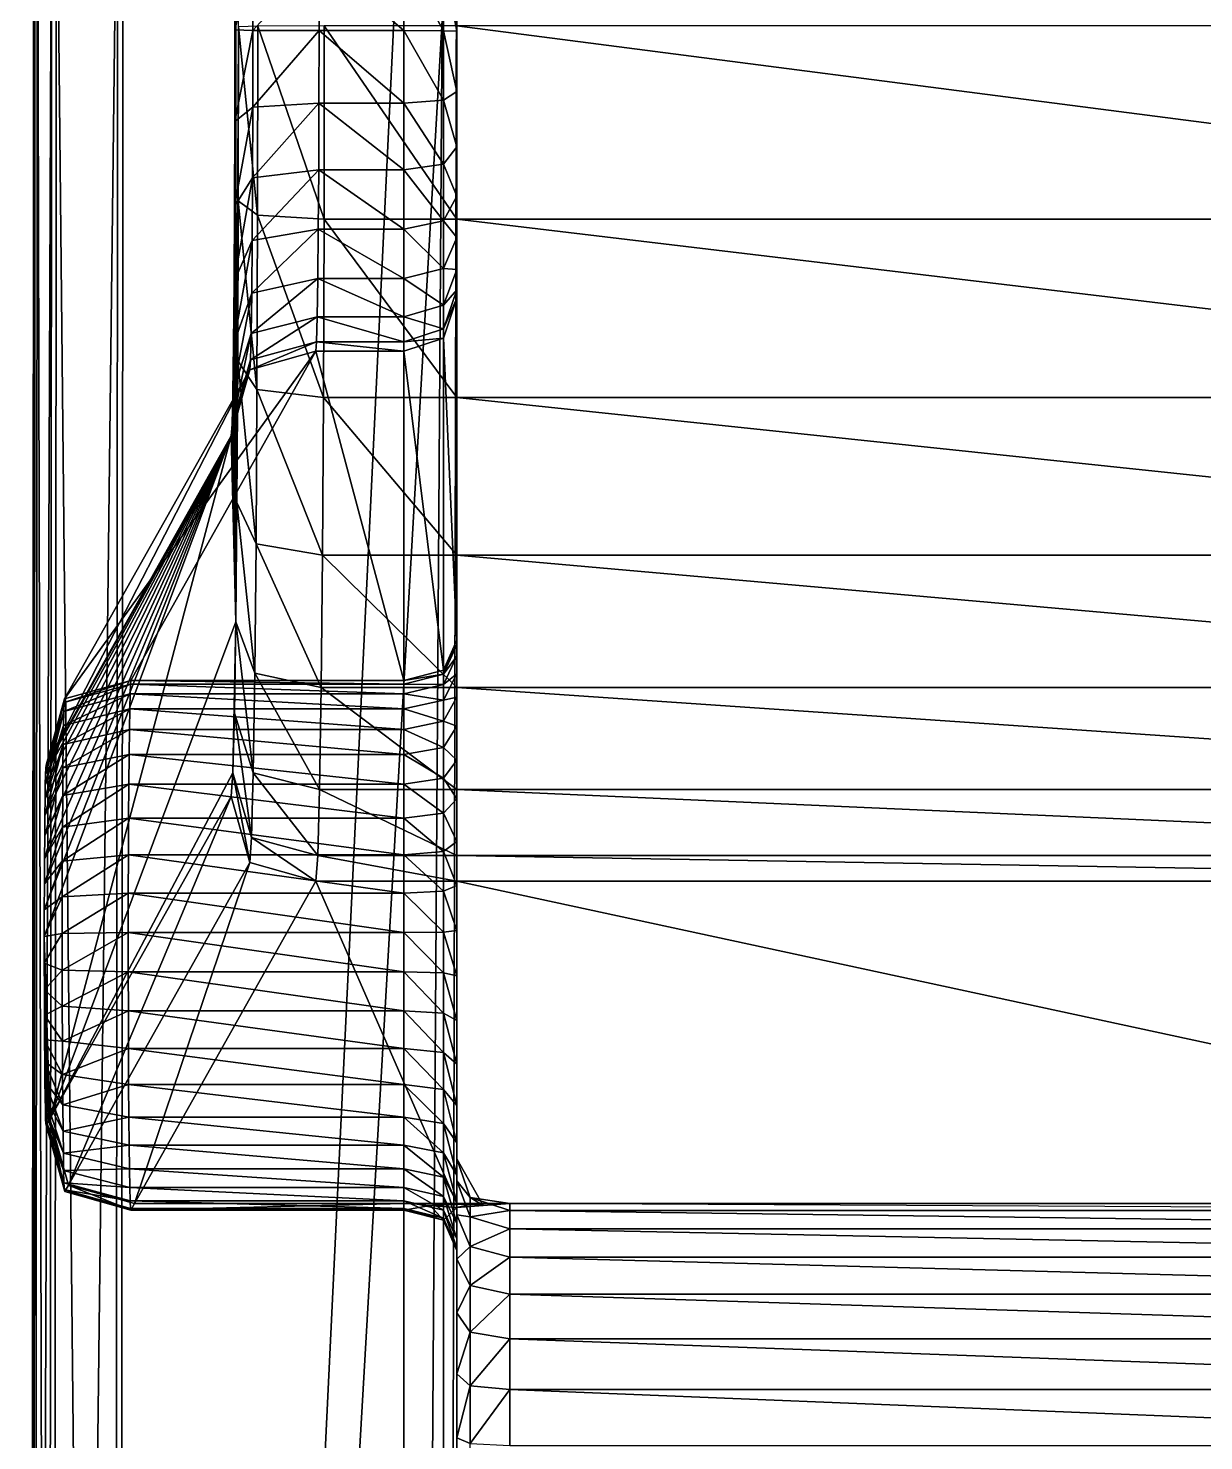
# Model space of a CAD drawing. Header units: metres. Extents: x -3624 to 1108, y -1406 to 909.
# Drawn here: x 1063.19 to 1085.36, y 866.9 to 893.55 of the extents above; entities that cross this region are included whole.
import ezdxf

# ---------------------------------------------------------------- set-up
doc = ezdxf.new("R2010")
doc.units = ezdxf.units.M

msp = doc.modelspace()

# ---------------------------------------------------------------- linework, layer by layer
for points in [[(1067.105, 882.355, -11.167), (1067.104, 904.719, -10.972), (1067.088, 895.254, -9.413)], [(1067.105, 882.355, -11.167), (1067.157, 893.584, -16.406), (1067.104, 904.719, -10.972)], [(1063.321, 904.349, 374.429), (1063.2, 785.897, 386.853), (1063.19, 771.043, 387.781)], [(1063.321, 904.349, 374.429), (1063.19, 771.043, 387.781), (1063.259, 774.42, 380.827)], [(1063.321, 904.349, 374.429), (1063.3, 900.581, 376.565), (1063.2, 785.897, 386.853)], [(1063.321, 904.349, 374.429), (1063.259, 774.42, 380.827), (1063.261, 778.05, 380.623)], [(1063.321, 904.349, 374.429), (1063.261, 778.05, 380.623), (1063.263, 781.677, 380.374)], [(1063.321, 904.349, 374.429), (1063.263, 781.677, 380.374), (1063.266, 785.295, 380.079)], [(1063.321, 904.349, 374.429), (1063.266, 785.295, 380.079), (1063.363, 897.858, 370.232)], [(1063.3, 900.581, 376.565), (1063.296, 898.278, 377.021), (1063.2, 785.897, 386.853)], [(1071.273, 893.502, -6.995), (1071.273, 897.366, -5.108), (1071.273, 899.025, 366.645)], [(1071.273, 882.01, 353.706), (1071.273, 893.502, -6.995), (1071.273, 899.025, 366.645)], [(1071.273, 881.919, 354.549), (1071.273, 882.01, 353.706), (1071.273, 899.025, 366.645)], [(1071.273, 881.704, 355.386), (1071.273, 881.919, 354.549), (1071.273, 899.025, 366.645)], [(1071.273, 881.372, 356.175), (1071.273, 881.704, 355.386), (1071.273, 899.025, 366.645)], [(1071.273, 880.93, 356.906), (1071.273, 881.372, 356.175), (1071.273, 899.025, 366.645)], [(1071.273, 880.384, 357.566), (1071.273, 880.93, 356.906), (1071.273, 899.025, 366.645)], [(1071.273, 879.744, 358.146), (1071.273, 880.384, 357.566), (1071.273, 899.025, 366.645)], [(1071.273, 879.014, 358.632), (1071.273, 879.744, 358.146), (1071.273, 899.025, 366.645)], [(1071.273, 878.211, 358.984), (1071.273, 879.014, 358.632), (1071.273, 899.025, 366.645)], [(1071.273, 877.377, 359.211), (1071.273, 878.211, 358.984), (1071.273, 899.025, 366.645)], [(1071.273, 876.527, 359.313), (1071.273, 877.377, 359.211), (1071.273, 899.025, 366.645)], [(1071.273, 875.673, 359.291), (1071.273, 876.527, 359.313), (1071.273, 899.025, 366.645)], [(1071.273, 874.83, 359.143), (1071.273, 875.673, 359.291), (1071.273, 899.025, 366.645)], [(1071.273, 899.025, 366.645), (1071.273, 898.999, 367.01), (1071.273, 785.077, 377.504)], [(1071.273, 899.025, 366.645), (1071.273, 785.077, 377.504), (1071.273, 508.727, 368.046)], [(1071.273, 874.83, 359.143), (1071.273, 899.025, 366.645), (1071.273, 508.727, 368.046)], [(1071.273, 898.999, 367.01), (1071.273, 898.898, 367.328), (1071.273, 785.077, 377.504)], [(1071.273, 898.898, 367.328), (1071.273, 898.731, 367.612), (1071.273, 785.077, 377.504)], [(1071.273, 898.731, 367.612), (1071.273, 898.509, 367.855), (1071.273, 785.077, 377.504)], [(1063.2, 785.897, 386.853), (1063.296, 898.278, 377.021), (1063.634, 898.455, 378.264)], [(1063.634, 898.455, 378.264), (1063.537, 786.003, 388.102), (1063.2, 785.897, 386.853)], [(1063.537, 786.003, 388.102), (1063.634, 898.455, 378.264), (1064.88, 898.504, 378.623)], [(1064.88, 898.504, 378.623), (1064.784, 786.032, 388.463), (1063.537, 786.003, 388.102)], [(1071.273, 898.504, 378.623), (1071.273, 786.032, 388.463), (1064.784, 786.032, 388.463)], [(1064.784, 786.032, 388.463), (1064.88, 898.504, 378.623), (1071.273, 898.504, 378.623)], [(1071.273, 898.509, 367.855), (1071.273, 898.24, 368.046), (1071.273, 785.077, 377.504)], [(1099.455, 898.504, 378.623), (1099.455, 786.032, 388.463), (1071.273, 786.032, 388.463)], [(1071.273, 786.032, 388.463), (1071.273, 898.504, 378.623), (1099.455, 898.504, 378.623)], [(1071.273, 898.24, 368.046), (1071.273, 897.933, 368.174), (1071.273, 785.077, 377.504)], [(1063.363, 897.858, 370.232), (1063.266, 785.295, 380.079), (1063.628, 785.19, 378.837)], [(1063.628, 785.19, 378.837), (1063.725, 897.682, 368.996), (1063.363, 897.858, 370.232)], [(1071.273, 897.933, 368.174), (1071.273, 897.571, 368.231), (1071.273, 785.077, 377.504)], [(1063.725, 897.682, 368.996), (1063.628, 785.19, 378.837), (1064.882, 785.161, 378.501)], [(1064.882, 785.161, 378.501), (1064.978, 897.632, 368.661), (1063.725, 897.682, 368.996)], [(1064.882, 785.161, 378.501), (1070.273, 785.161, 378.501), (1070.273, 897.632, 368.661)], [(1070.273, 897.632, 368.661), (1064.978, 897.632, 368.661), (1064.882, 785.161, 378.501)], [(1071.023, 897.617, 368.554), (1070.273, 897.632, 368.661), (1070.273, 785.161, 378.501)], [(1070.273, 785.161, 378.501), (1071.023, 785.14, 378.252), (1071.023, 897.617, 368.554)], [(1071.273, 897.571, 368.231), (1071.023, 897.617, 368.554), (1071.023, 785.14, 378.252)], [(1071.023, 785.14, 378.252), (1071.273, 785.077, 377.504), (1071.273, 897.571, 368.231)], [(1071.273, 893.502, -6.995), (1071.273, 895.681, -6.473), (1071.273, 897.366, -5.108)], [(1071.273, 893.502, -6.995), (1071.273, 894.64, -6.854), (1071.273, 895.681, -6.473)], [(1067.09, 893.525, -9.627), (1067.088, 895.254, -9.413), (1067.426, 894.959, -8.187)], [(1067.105, 882.355, -11.167), (1067.088, 895.254, -9.413), (1067.09, 893.525, -9.627)], [(1067.426, 894.959, -8.187), (1067.428, 893.514, -8.366), (1067.09, 893.525, -9.627)], [(1067.428, 893.514, -8.366), (1067.426, 894.959, -8.187), (1068.673, 894.876, -7.832)], [(1068.673, 894.876, -7.832), (1068.675, 893.511, -8.001), (1067.428, 893.514, -8.366)], [(1068.673, 894.876, -7.832), (1070.273, 894.876, -7.832), (1070.273, 893.511, -8.001)], [(1070.273, 893.511, -8.001), (1068.675, 893.511, -8.001), (1068.673, 894.876, -7.832)], [(1070.273, 894.876, -7.832), (1071.023, 894.817, -7.588), (1071.023, 893.508, -7.75)], [(1071.023, 893.508, -7.75), (1070.273, 893.511, -8.001), (1070.273, 894.876, -7.832)], [(1071.023, 894.817, -7.588), (1071.273, 894.64, -6.854), (1071.273, 893.502, -6.995)], [(1071.273, 893.502, -6.995), (1071.023, 893.508, -7.75), (1071.023, 894.817, -7.588)], [(1067.088, 891.792, -9.444), (1067.09, 893.525, -9.627), (1067.428, 893.514, -8.366)], [(1067.105, 882.355, -11.167), (1067.09, 893.525, -9.627), (1067.088, 891.792, -9.444)], [(1067.428, 893.514, -8.366), (1067.426, 892.066, -8.212), (1067.088, 891.792, -9.444)], [(1067.105, 882.355, -11.167), (1067.143, 887.28, -15.014), (1067.157, 893.584, -16.406)], [(1067.143, 887.28, -15.014), (1067.153, 890.299, -16.059), (1067.157, 893.584, -16.406)], [(1067.157, 893.584, -16.406), (1067.153, 890.299, -16.059), (1067.515, 890.026, -17.283)], [(1067.515, 890.026, -17.283), (1067.519, 893.595, -17.661), (1067.157, 893.584, -16.406)], [(1067.426, 892.066, -8.212), (1067.428, 893.514, -8.366), (1068.675, 893.511, -8.001)], [(1068.675, 893.511, -8.001), (1068.673, 892.143, -7.856), (1067.426, 892.066, -8.212)], [(1067.519, 893.595, -17.661), (1067.515, 890.026, -17.283), (1068.769, 889.949, -17.615)], [(1068.769, 889.949, -17.615), (1068.773, 893.598, -18.001), (1067.519, 893.595, -17.661)], [(1070.273, 892.143, -7.856), (1068.673, 892.143, -7.856), (1068.675, 893.511, -8.001)], [(1068.675, 893.511, -8.001), (1070.273, 893.511, -8.001), (1070.273, 892.143, -7.856)], [(1068.773, 893.598, -18.001), (1068.769, 889.949, -17.615), (1071.273, 889.949, -17.615)], [(1071.273, 889.949, -17.615), (1071.273, 893.598, -18.001), (1068.773, 893.598, -18.001)], [(1070.273, 893.511, -8.001), (1071.023, 893.508, -7.75), (1071.023, 892.197, -7.611)], [(1071.023, 892.197, -7.611), (1070.273, 892.143, -7.856), (1070.273, 893.511, -8.001)], [(1071.023, 893.508, -7.75), (1071.273, 893.502, -6.995), (1071.273, 892.361, -6.874)], [(1071.273, 892.361, -6.874), (1071.023, 892.197, -7.611), (1071.023, 893.508, -7.75)], [(1099.455, 889.949, -17.615), (1099.455, 893.598, -18.001), (1071.273, 893.598, -18.001)], [(1071.273, 893.598, -18.001), (1071.273, 889.949, -17.615), (1099.455, 889.949, -17.615)], [(1071.273, 891.314, -6.512), (1071.273, 892.361, -6.874), (1071.273, 893.502, -6.995)], [(1071.273, 889.605, -5.176), (1071.273, 891.314, -6.512), (1071.273, 893.502, -6.995)], [(1071.273, 882.01, 353.706), (1071.273, 889.605, -5.176), (1071.273, 893.502, -6.995)], [(1067.422, 890.731, -7.751), (1067.426, 892.066, -8.212), (1068.673, 892.143, -7.856)], [(1068.673, 892.143, -7.856), (1068.669, 890.882, -7.42), (1067.422, 890.731, -7.751)], [(1070.273, 890.882, -7.42), (1068.669, 890.882, -7.42), (1068.673, 892.143, -7.856)], [(1068.673, 892.143, -7.856), (1070.273, 892.143, -7.856), (1070.273, 890.882, -7.42)], [(1070.273, 892.143, -7.856), (1071.023, 892.197, -7.611), (1071.023, 890.99, -7.193)], [(1071.023, 890.99, -7.193), (1070.273, 890.882, -7.42), (1070.273, 892.143, -7.856)], [(1071.023, 892.197, -7.611), (1071.273, 892.361, -6.874), (1071.273, 891.314, -6.512)], [(1071.273, 891.314, -6.512), (1071.023, 890.99, -7.193), (1071.023, 892.197, -7.611)], [(1067.083, 890.191, -8.89), (1067.088, 891.792, -9.444), (1067.426, 892.066, -8.212)], [(1067.426, 892.066, -8.212), (1067.422, 890.731, -7.751), (1067.083, 890.191, -8.89)], [(1067.105, 882.355, -11.167), (1067.088, 891.792, -9.444), (1067.083, 890.191, -8.89)], [(1071.023, 890.99, -7.193), (1071.273, 891.314, -6.512), (1071.273, 890.385, -5.936)], [(1071.273, 889.605, -5.176), (1071.273, 890.385, -5.936), (1071.273, 891.314, -6.512)], [(1067.415, 889.549, -7.018), (1067.422, 890.731, -7.751), (1068.669, 890.882, -7.42)], [(1068.669, 890.882, -7.42), (1068.662, 889.766, -6.729), (1067.415, 889.549, -7.018)], [(1070.273, 889.766, -6.729), (1068.662, 889.766, -6.729), (1068.669, 890.882, -7.42)], [(1068.669, 890.882, -7.42), (1070.273, 890.882, -7.42), (1070.273, 889.766, -6.729)], [(1070.273, 890.882, -7.42), (1071.023, 890.99, -7.193), (1071.023, 889.92, -6.531)], [(1071.023, 889.92, -6.531), (1070.273, 889.766, -6.729), (1070.273, 890.882, -7.42)], [(1071.273, 890.385, -5.936), (1071.023, 889.92, -6.531), (1071.023, 890.99, -7.193)], [(1067.074, 888.774, -8.013), (1067.083, 890.191, -8.89), (1067.422, 890.731, -7.751)], [(1067.422, 890.731, -7.751), (1067.415, 889.549, -7.018), (1067.074, 888.774, -8.013)], [(1067.153, 890.299, -16.059), (1067.143, 887.28, -15.014), (1067.504, 886.74, -16.147)], [(1067.504, 886.74, -16.147), (1067.515, 890.026, -17.283), (1067.153, 890.299, -16.059)], [(1071.023, 889.92, -6.531), (1071.273, 890.385, -5.936), (1071.273, 889.605, -5.176)], [(1067.105, 882.355, -11.167), (1067.083, 890.191, -8.89), (1067.074, 888.774, -8.013)], [(1067.515, 890.026, -17.283), (1067.504, 886.74, -16.147), (1068.757, 886.588, -16.453)], [(1068.757, 886.588, -16.453), (1068.769, 889.949, -17.615), (1067.515, 890.026, -17.283)], [(1067.405, 888.558, -6.053), (1067.415, 889.549, -7.018), (1068.662, 889.766, -6.729)], [(1068.662, 889.766, -6.729), (1068.653, 888.829, -5.816), (1067.405, 888.558, -6.053)], [(1070.273, 888.829, -5.816), (1068.653, 888.829, -5.816), (1068.662, 889.766, -6.729)], [(1068.662, 889.766, -6.729), (1070.273, 889.766, -6.729), (1070.273, 888.829, -5.816)], [(1068.769, 889.949, -17.615), (1068.757, 886.588, -16.453), (1071.273, 886.588, -16.453)], [(1071.273, 886.588, -16.453), (1071.273, 889.949, -17.615), (1068.769, 889.949, -17.615)], [(1070.273, 889.766, -6.729), (1071.023, 889.92, -6.531), (1071.023, 889.023, -5.656)], [(1071.023, 889.023, -5.656), (1070.273, 888.829, -5.816), (1070.273, 889.766, -6.729)], [(1071.273, 889.605, -5.176), (1071.023, 889.023, -5.656), (1071.023, 889.92, -6.531)], [(1099.455, 886.588, -16.453), (1099.455, 889.949, -17.615), (1071.273, 889.949, -17.615)], [(1071.273, 889.949, -17.615), (1071.273, 886.588, -16.453), (1099.455, 886.588, -16.453)], [(1067.063, 887.587, -6.856), (1067.074, 888.774, -8.013), (1067.415, 889.549, -7.018)], [(1067.415, 889.549, -7.018), (1067.405, 888.558, -6.053), (1067.063, 887.587, -6.856)], [(1071.023, 889.023, -5.656), (1071.273, 889.605, -5.176), (1071.273, 889.005, -4.263)], [(1071.273, 888.616, -3.225), (1071.273, 889.005, -4.263), (1071.273, 889.605, -5.176)], [(1071.273, 882.01, 353.706), (1071.273, 888.616, -3.225), (1071.273, 889.605, -5.176)], [(1070.273, 888.829, -5.816), (1071.023, 889.023, -5.656), (1071.023, 888.332, -4.605)], [(1071.273, 889.005, -4.263), (1071.023, 888.332, -4.605), (1071.023, 889.023, -5.656)], [(1071.023, 888.332, -4.605), (1071.273, 889.005, -4.263), (1071.273, 888.616, -3.225)], [(1067.105, 882.355, -11.167), (1067.074, 888.774, -8.013), (1067.063, 887.587, -6.856)], [(1067.394, 887.794, -4.89), (1067.405, 888.558, -6.053), (1068.653, 888.829, -5.816)], [(1068.653, 888.829, -5.816), (1068.642, 888.108, -4.719), (1067.394, 887.794, -4.89)], [(1070.273, 888.108, -4.719), (1068.642, 888.108, -4.719), (1068.653, 888.829, -5.816)], [(1068.653, 888.829, -5.816), (1070.273, 888.829, -5.816), (1070.273, 888.108, -4.719)], [(1071.023, 888.332, -4.605), (1070.273, 888.108, -4.719), (1070.273, 888.829, -5.816)], [(1067.05, 886.673, -5.463), (1067.063, 887.587, -6.856), (1067.405, 888.558, -6.053)], [(1067.405, 888.558, -6.053), (1067.394, 887.794, -4.89), (1067.05, 886.673, -5.463)], [(1071.273, 888.616, -3.225), (1071.023, 887.884, -3.409), (1071.023, 888.332, -4.605)], [(1071.023, 887.884, -3.409), (1071.273, 888.616, -3.225), (1071.273, 888.458, -2.031)], [(1071.273, 888.458, -2.031), (1071.023, 887.709, -2.087), (1071.023, 887.884, -3.409)], [(1071.023, 887.709, -2.087), (1071.273, 888.458, -2.031), (1071.273, 882.01, 353.706)], [(1071.273, 882.01, 353.706), (1071.273, 888.458, -2.031), (1071.273, 888.616, -3.225)], [(1070.273, 888.108, -4.719), (1071.023, 888.332, -4.605), (1071.023, 887.884, -3.409)], [(1067.381, 887.298, -3.568), (1067.394, 887.794, -4.89), (1068.642, 888.108, -4.719)], [(1068.642, 888.108, -4.719), (1068.63, 887.64, -3.47), (1067.381, 887.298, -3.568)], [(1070.273, 887.64, -3.47), (1068.63, 887.64, -3.47), (1068.642, 888.108, -4.719)], [(1068.642, 888.108, -4.719), (1070.273, 888.108, -4.719), (1070.273, 887.64, -3.47)], [(1071.023, 887.884, -3.409), (1070.273, 887.64, -3.47), (1070.273, 888.108, -4.719)], [(1070.273, 887.64, -3.47), (1071.023, 887.884, -3.409), (1071.023, 887.709, -2.087)], [(1067.034, 886.078, -3.877), (1067.05, 886.673, -5.463), (1067.394, 887.794, -4.89)], [(1067.394, 887.794, -4.89), (1067.381, 887.298, -3.568), (1067.034, 886.078, -3.877)], [(1067.367, 887.109, -2.144), (1067.381, 887.298, -3.568), (1068.63, 887.64, -3.47)], [(1068.63, 887.64, -3.47), (1068.617, 887.459, -2.105), (1067.367, 887.109, -2.144)], [(1070.273, 887.459, -2.105), (1068.617, 887.459, -2.105), (1068.63, 887.64, -3.47)], [(1068.63, 887.64, -3.47), (1070.273, 887.64, -3.47), (1070.273, 887.459, -2.105)], [(1071.023, 887.709, -2.087), (1070.273, 887.459, -2.105), (1070.273, 887.64, -3.47)], [(1070.273, 887.459, -2.105), (1071.023, 887.709, -2.087), (1071.023, 881.439, 353.674)], [(1071.273, 882.01, 353.706), (1071.023, 881.439, 353.674), (1071.023, 887.709, -2.087)], [(1063.876, 880.9, 353.632), (1067.367, 887.109, -2.144), (1068.617, 887.459, -2.105)], [(1068.617, 887.459, -2.105), (1065.125, 881.249, 353.664), (1063.876, 880.9, 353.632)], [(1070.273, 881.249, 353.663), (1065.125, 881.249, 353.664), (1068.617, 887.459, -2.105)], [(1067.105, 882.355, -11.167), (1067.063, 887.587, -6.856), (1067.05, 886.673, -5.463)], [(1068.617, 887.459, -2.105), (1070.273, 887.459, -2.105), (1070.273, 881.249, 353.663)], [(1071.023, 881.439, 353.674), (1070.273, 881.249, 353.663), (1070.273, 887.459, -2.105)], [(1063.526, 879.651, 353.559), (1067.018, 885.861, -2.241), (1067.367, 887.109, -2.144)], [(1067.367, 887.109, -2.144), (1063.876, 880.9, 353.632), (1063.526, 879.651, 353.559)], [(1067.018, 885.861, -2.241), (1067.034, 886.078, -3.877), (1067.381, 887.298, -3.568)], [(1067.381, 887.298, -3.568), (1067.367, 887.109, -2.144), (1067.018, 885.861, -2.241)], [(1067.105, 882.355, -11.167), (1067.127, 884.603, -13.356), (1067.143, 887.28, -15.014)], [(1067.143, 887.28, -15.014), (1067.127, 884.603, -13.356), (1067.487, 883.828, -14.343)], [(1067.487, 883.828, -14.343), (1067.504, 886.74, -16.147), (1067.143, 887.28, -15.014)], [(1067.105, 882.355, -11.167), (1067.05, 886.673, -5.463), (1067.034, 886.078, -3.877)], [(1067.504, 886.74, -16.147), (1067.487, 883.828, -14.343), (1068.739, 883.611, -14.608)], [(1068.739, 883.611, -14.608), (1068.757, 886.588, -16.453), (1067.504, 886.74, -16.147)], [(1068.757, 886.588, -16.453), (1068.739, 883.611, -14.608), (1071.273, 883.611, -14.608)], [(1071.273, 883.611, -14.608), (1071.273, 886.588, -16.453), (1068.757, 886.588, -16.453)], [(1099.455, 883.611, -14.608), (1099.455, 886.588, -16.453), (1071.273, 886.588, -16.453)], [(1071.273, 886.588, -16.453), (1071.273, 883.611, -14.608), (1099.455, 883.611, -14.608)], [(1067.018, 885.861, -2.241), (1067.105, 882.355, -11.167), (1067.034, 886.078, -3.877)], [(1067.018, 885.861, -2.241), (1063.495, 877.407, 356.754), (1063.493, 876.916, 356.891)], [(1067.018, 885.861, -2.241), (1063.493, 876.916, 356.891), (1063.493, 876.414, 356.953)], [(1067.018, 885.861, -2.241), (1063.493, 876.414, 356.953), (1063.597, 872.975, 346.4)], [(1067.018, 885.861, -2.241), (1063.497, 877.879, 356.54), (1063.495, 877.407, 356.754)], [(1067.018, 885.861, -2.241), (1063.5, 878.313, 356.258), (1063.497, 877.879, 356.54)], [(1067.018, 885.861, -2.241), (1063.503, 878.694, 355.919), (1063.5, 878.313, 356.258)], [(1067.018, 885.861, -2.241), (1063.507, 879.017, 355.53), (1063.503, 878.694, 355.919)], [(1067.018, 885.861, -2.241), (1063.511, 879.278, 355.097), (1063.507, 879.017, 355.53)], [(1067.018, 885.861, -2.241), (1063.516, 879.473, 354.631), (1063.511, 879.278, 355.097)], [(1067.018, 885.861, -2.241), (1063.52, 879.597, 354.136), (1063.516, 879.473, 354.631)], [(1067.018, 885.861, -2.241), (1063.526, 879.651, 353.559), (1063.52, 879.597, 354.136)], [(1067.018, 885.861, -2.241), (1063.597, 872.975, 346.4), (1067.105, 882.355, -11.167)], [(1067.127, 884.603, -13.356), (1067.105, 882.355, -11.167), (1067.463, 881.385, -11.964)], [(1067.463, 881.385, -11.964), (1067.487, 883.828, -14.343), (1067.127, 884.603, -13.356)], [(1067.487, 883.828, -14.343), (1067.463, 881.385, -11.964), (1068.715, 881.114, -12.175)], [(1068.715, 881.114, -12.175), (1068.739, 883.611, -14.608), (1067.487, 883.828, -14.343)], [(1068.739, 883.611, -14.608), (1068.715, 881.114, -12.175), (1071.273, 881.114, -12.175)], [(1071.273, 881.114, -12.175), (1071.273, 883.611, -14.608), (1068.739, 883.611, -14.608)], [(1099.455, 881.114, -12.175), (1099.455, 883.611, -14.608), (1071.273, 883.611, -14.608)], [(1071.273, 883.611, -14.608), (1071.273, 881.114, -12.175), (1099.455, 881.114, -12.175)], [(1063.597, 872.975, 346.4), (1067.05, 879.505, -5.542), (1067.105, 882.355, -11.167)], [(1067.05, 879.505, -5.542), (1067.08, 880.627, -8.534), (1067.105, 882.355, -11.167)], [(1067.105, 882.355, -11.167), (1067.08, 880.627, -8.534), (1067.435, 879.506, -9.1)], [(1067.435, 879.506, -9.1), (1067.463, 881.385, -11.964), (1067.105, 882.355, -11.167)], [(1071.023, 881.439, 353.674), (1071.273, 882.01, 353.706), (1071.273, 881.919, 354.549)], [(1071.273, 881.919, 354.549), (1071.023, 881.363, 354.454), (1071.023, 881.439, 353.674)], [(1071.023, 881.363, 354.454), (1071.273, 881.919, 354.549), (1071.273, 881.704, 355.386)], [(1071.273, 881.704, 355.386), (1071.023, 881.173, 355.21), (1071.023, 881.363, 354.454)], [(1071.023, 881.173, 355.21), (1071.273, 881.704, 355.386), (1071.273, 881.372, 356.175)], [(1063.868, 880.832, 354.351), (1063.876, 880.9, 353.632), (1065.125, 881.249, 353.664)], [(1065.125, 881.249, 353.664), (1065.118, 881.178, 354.422), (1063.868, 880.832, 354.351)], [(1070.273, 881.178, 354.422), (1065.118, 881.178, 354.422), (1065.125, 881.249, 353.664)], [(1065.125, 881.249, 353.664), (1070.273, 881.249, 353.663), (1070.273, 881.178, 354.422)], [(1067.463, 881.385, -11.964), (1067.435, 879.506, -9.1), (1068.687, 879.192, -9.247)], [(1068.687, 879.192, -9.247), (1068.715, 881.114, -12.175), (1067.463, 881.385, -11.964)], [(1070.273, 881.249, 353.663), (1071.023, 881.439, 353.674), (1071.023, 881.363, 354.454)], [(1071.023, 881.363, 354.454), (1070.273, 881.178, 354.422), (1070.273, 881.249, 353.663)], [(1070.273, 881.178, 354.422), (1071.023, 881.363, 354.454), (1071.023, 881.173, 355.21)], [(1071.273, 881.372, 356.175), (1071.023, 880.874, 355.923), (1071.023, 881.173, 355.21)], [(1071.023, 880.874, 355.923), (1071.273, 881.372, 356.175), (1071.273, 880.93, 356.906)], [(1063.856, 880.396, 355.668), (1063.862, 880.663, 355.028), (1065.111, 880.996, 355.151)], [(1065.111, 880.996, 355.151), (1065.104, 880.709, 355.839), (1063.856, 880.396, 355.668)], [(1063.862, 880.663, 355.028), (1063.868, 880.832, 354.351), (1065.118, 881.178, 354.422)], [(1065.118, 881.178, 354.422), (1065.111, 880.996, 355.151), (1063.862, 880.663, 355.028)], [(1070.273, 880.709, 355.839), (1065.104, 880.709, 355.839), (1065.111, 880.996, 355.151)], [(1070.273, 880.996, 355.151), (1065.111, 880.996, 355.151), (1065.118, 881.178, 354.422)], [(1065.111, 880.996, 355.151), (1070.273, 880.996, 355.151), (1070.273, 880.709, 355.839)], [(1065.118, 881.178, 354.422), (1070.273, 881.178, 354.422), (1070.273, 880.996, 355.151)], [(1068.715, 881.114, -12.175), (1068.687, 879.192, -9.247), (1071.273, 879.192, -9.247)], [(1071.273, 879.192, -9.247), (1071.273, 881.114, -12.175), (1068.715, 881.114, -12.175)], [(1071.023, 881.173, 355.21), (1070.273, 880.996, 355.151), (1070.273, 881.178, 354.422)], [(1070.273, 880.996, 355.151), (1071.023, 881.173, 355.21), (1071.023, 880.874, 355.923)], [(1071.023, 880.874, 355.923), (1070.273, 880.709, 355.839), (1070.273, 880.996, 355.151)], [(1099.455, 879.192, -9.247), (1099.455, 881.114, -12.175), (1071.273, 881.114, -12.175)], [(1071.273, 881.114, -12.175), (1071.273, 879.192, -9.247), (1099.455, 879.192, -9.247)], [(1063.516, 879.473, 354.631), (1063.52, 879.597, 354.136), (1063.868, 880.832, 354.351)], [(1063.868, 880.832, 354.351), (1063.862, 880.663, 355.028), (1063.516, 879.473, 354.631)], [(1063.52, 879.597, 354.136), (1063.526, 879.651, 353.559), (1063.876, 880.9, 353.632)], [(1063.876, 880.9, 353.632), (1063.868, 880.832, 354.351), (1063.52, 879.597, 354.136)], [(1063.85, 880.038, 356.26), (1063.856, 880.396, 355.668), (1065.104, 880.709, 355.839)], [(1065.104, 880.709, 355.839), (1065.098, 880.324, 356.475), (1063.85, 880.038, 356.26)], [(1070.273, 880.324, 356.475), (1065.098, 880.324, 356.475), (1065.104, 880.709, 355.839)], [(1065.104, 880.709, 355.839), (1070.273, 880.709, 355.839), (1070.273, 880.324, 356.475)], [(1070.273, 880.709, 355.839), (1071.023, 880.874, 355.923), (1071.023, 880.476, 356.583)], [(1071.023, 880.476, 356.583), (1070.273, 880.324, 356.475), (1070.273, 880.709, 355.839)], [(1071.273, 880.93, 356.906), (1071.023, 880.476, 356.583), (1071.023, 880.874, 355.923)], [(1071.023, 880.476, 356.583), (1071.273, 880.93, 356.906), (1071.273, 880.384, 357.566)], [(1063.511, 879.278, 355.097), (1063.516, 879.473, 354.631), (1063.862, 880.663, 355.028)], [(1063.862, 880.663, 355.028), (1063.856, 880.396, 355.668), (1063.511, 879.278, 355.097)], [(1067.08, 880.627, -8.534), (1067.05, 879.505, -5.542), (1067.403, 878.284, -5.845)], [(1067.403, 878.284, -5.845), (1067.435, 879.506, -9.1), (1067.08, 880.627, -8.534)], [(1070.273, 880.324, 356.475), (1071.023, 880.476, 356.583), (1071.023, 879.982, 357.178)], [(1071.273, 880.384, 357.566), (1071.023, 879.982, 357.178), (1071.023, 880.476, 356.583)], [(1063.507, 879.017, 355.53), (1063.511, 879.278, 355.097), (1063.856, 880.396, 355.668)], [(1063.856, 880.396, 355.668), (1063.85, 880.038, 356.26), (1063.507, 879.017, 355.53)], [(1063.845, 879.596, 356.793), (1063.85, 880.038, 356.26), (1065.098, 880.324, 356.475)], [(1065.098, 880.324, 356.475), (1065.092, 879.848, 357.049), (1063.845, 879.596, 356.793)], [(1070.273, 879.848, 357.049), (1065.092, 879.848, 357.049), (1065.098, 880.324, 356.475)], [(1065.098, 880.324, 356.475), (1070.273, 880.324, 356.475), (1070.273, 879.848, 357.049)], [(1071.023, 879.982, 357.178), (1070.273, 879.848, 357.049), (1070.273, 880.324, 356.475)], [(1071.023, 879.982, 357.178), (1071.273, 880.384, 357.566), (1071.273, 879.744, 358.146)], [(1063.503, 878.694, 355.919), (1063.507, 879.017, 355.53), (1063.85, 880.038, 356.26)], [(1063.85, 880.038, 356.26), (1063.845, 879.596, 356.793), (1063.503, 878.694, 355.919)], [(1070.273, 879.848, 357.049), (1071.023, 879.982, 357.178), (1071.023, 879.401, 357.698)], [(1071.273, 879.744, 358.146), (1071.023, 879.401, 357.698), (1071.023, 879.982, 357.178)], [(1063.84, 879.074, 357.258), (1063.845, 879.596, 356.793), (1065.092, 879.848, 357.049)], [(1065.092, 879.848, 357.049), (1065.087, 879.288, 357.549), (1063.84, 879.074, 357.258)], [(1070.273, 879.288, 357.549), (1065.087, 879.288, 357.549), (1065.092, 879.848, 357.049)], [(1065.092, 879.848, 357.049), (1070.273, 879.848, 357.049), (1070.273, 879.288, 357.549)], [(1071.023, 879.401, 357.698), (1070.273, 879.288, 357.549), (1070.273, 879.848, 357.049)], [(1071.023, 879.401, 357.698), (1071.273, 879.744, 358.146), (1071.273, 879.014, 358.632)], [(1063.5, 878.313, 356.258), (1063.503, 878.694, 355.919), (1063.845, 879.596, 356.793)], [(1063.845, 879.596, 356.793), (1063.84, 879.074, 357.258), (1063.5, 878.313, 356.258)], [(1063.597, 872.975, 346.4), (1067.017, 879.059, -2.177), (1067.05, 879.505, -5.542)], [(1067.05, 879.505, -5.542), (1067.017, 879.059, -2.177), (1067.368, 877.811, -2.267)], [(1067.368, 877.811, -2.267), (1067.403, 878.284, -5.845), (1067.05, 879.505, -5.542)], [(1067.435, 879.506, -9.1), (1067.403, 878.284, -5.845), (1068.654, 877.942, -5.918)], [(1068.654, 877.942, -5.918), (1068.687, 879.192, -9.247), (1067.435, 879.506, -9.1)], [(1070.273, 879.288, 357.549), (1071.023, 879.401, 357.698), (1071.023, 878.74, 358.131)], [(1071.273, 879.014, 358.632), (1071.023, 878.74, 358.131), (1071.023, 879.401, 357.698)], [(1063.497, 877.879, 356.54), (1063.5, 878.313, 356.258), (1063.84, 879.074, 357.258)], [(1063.84, 879.074, 357.258), (1063.836, 878.48, 357.644), (1063.497, 877.879, 356.54)], [(1063.836, 878.48, 357.644), (1063.84, 879.074, 357.258), (1065.087, 879.288, 357.549)], [(1065.087, 879.288, 357.549), (1065.083, 878.649, 357.964), (1063.836, 878.48, 357.644)], [(1070.273, 878.649, 357.964), (1065.083, 878.649, 357.964), (1065.087, 879.288, 357.549)], [(1065.087, 879.288, 357.549), (1070.273, 879.288, 357.549), (1070.273, 878.649, 357.964)], [(1068.687, 879.192, -9.247), (1068.654, 877.942, -5.918), (1071.273, 877.942, -5.918)], [(1071.273, 877.942, -5.918), (1071.273, 879.192, -9.247), (1068.687, 879.192, -9.247)], [(1071.023, 878.74, 358.131), (1070.273, 878.649, 357.964), (1070.273, 879.288, 357.549)], [(1099.455, 877.942, -5.918), (1099.455, 879.192, -9.247), (1071.273, 879.192, -9.247)], [(1071.273, 879.192, -9.247), (1071.273, 877.942, -5.918), (1099.455, 877.942, -5.918)], [(1067.017, 879.059, -2.177), (1063.597, 872.975, 346.4), (1063.947, 871.726, 346.382)], [(1063.947, 871.726, 346.382), (1067.368, 877.811, -2.267), (1067.017, 879.059, -2.177)], [(1071.023, 878.74, 358.131), (1071.273, 879.014, 358.632), (1071.273, 878.211, 358.984)], [(1063.833, 877.834, 357.935), (1063.836, 878.48, 357.644), (1065.083, 878.649, 357.964)], [(1065.083, 878.649, 357.964), (1065.08, 877.955, 358.278), (1063.833, 877.834, 357.935)], [(1070.273, 877.955, 358.278), (1065.08, 877.955, 358.278), (1065.083, 878.649, 357.964)], [(1065.083, 878.649, 357.964), (1070.273, 878.649, 357.964), (1070.273, 877.955, 358.278)], [(1070.273, 878.649, 357.964), (1071.023, 878.74, 358.131), (1071.023, 878.019, 358.454)], [(1071.023, 878.019, 358.454), (1070.273, 877.955, 358.278), (1070.273, 878.649, 357.964)], [(1071.273, 878.211, 358.984), (1071.023, 878.019, 358.454), (1071.023, 878.74, 358.131)], [(1063.495, 877.407, 356.754), (1063.497, 877.879, 356.54), (1063.836, 878.48, 357.644)], [(1063.836, 878.48, 357.644), (1063.833, 877.834, 357.935), (1063.495, 877.407, 356.754)], [(1067.403, 878.284, -5.845), (1067.368, 877.811, -2.267), (1068.618, 877.461, -2.281)], [(1068.618, 877.461, -2.281), (1068.654, 877.942, -5.918), (1067.403, 878.284, -5.845)], [(1070.273, 877.955, 358.278), (1071.023, 878.019, 358.454), (1071.023, 877.268, 358.662)], [(1071.023, 878.019, 358.454), (1071.273, 878.211, 358.984), (1071.273, 877.377, 359.211)], [(1071.273, 877.377, 359.211), (1071.023, 877.268, 358.662), (1071.023, 878.019, 358.454)], [(1063.493, 876.916, 356.891), (1063.495, 877.407, 356.754), (1063.833, 877.834, 357.935)], [(1063.833, 877.834, 357.935), (1063.832, 877.162, 358.123), (1063.493, 876.916, 356.891)], [(1063.832, 877.162, 358.123), (1063.833, 877.834, 357.935), (1065.08, 877.955, 358.278)], [(1065.08, 877.955, 358.278), (1065.078, 877.231, 358.48), (1063.832, 877.162, 358.123)], [(1067.368, 877.811, -2.267), (1063.947, 871.726, 346.382), (1065.197, 871.375, 346.388)], [(1070.273, 877.231, 358.48), (1065.078, 877.231, 358.48), (1065.08, 877.955, 358.278)], [(1065.08, 877.955, 358.278), (1070.273, 877.955, 358.278), (1070.273, 877.231, 358.48)], [(1065.197, 871.375, 346.388), (1068.618, 877.461, -2.281), (1067.368, 877.811, -2.267)], [(1068.654, 877.942, -5.918), (1068.618, 877.461, -2.281), (1071.273, 877.461, -2.281)], [(1071.273, 877.461, -2.281), (1071.273, 877.942, -5.918), (1068.654, 877.942, -5.918)], [(1071.023, 877.268, 358.662), (1070.273, 877.231, 358.48), (1070.273, 877.955, 358.278)], [(1099.455, 877.461, -2.281), (1099.455, 877.942, -5.918), (1071.273, 877.942, -5.918)], [(1071.273, 877.942, -5.918), (1071.273, 877.461, -2.281), (1099.455, 877.461, -2.281)], [(1063.831, 876.475, 358.208), (1063.832, 877.162, 358.123), (1065.078, 877.231, 358.48)], [(1065.078, 877.231, 358.48), (1065.077, 876.491, 358.571), (1063.831, 876.475, 358.208)], [(1070.273, 876.491, 358.571), (1065.077, 876.491, 358.571), (1065.078, 877.231, 358.48)], [(1065.078, 877.231, 358.48), (1070.273, 877.231, 358.48), (1070.273, 876.491, 358.571)], [(1068.618, 877.461, -2.281), (1065.197, 871.375, 346.388), (1071.273, 871.375, 346.388)], [(1071.273, 871.375, 346.388), (1071.273, 877.461, -2.281), (1068.618, 877.461, -2.281)], [(1070.273, 877.231, 358.48), (1071.023, 877.268, 358.662), (1071.023, 876.5, 358.756)], [(1071.023, 876.5, 358.756), (1070.273, 876.491, 358.571), (1070.273, 877.231, 358.48)], [(1071.023, 877.268, 358.662), (1071.273, 877.377, 359.211), (1071.273, 876.527, 359.313)], [(1071.273, 876.527, 359.313), (1071.023, 876.5, 358.756), (1071.023, 877.268, 358.662)], [(1099.455, 871.375, 346.388), (1099.455, 877.461, -2.281), (1071.273, 877.461, -2.281)], [(1071.273, 877.461, -2.281), (1071.273, 871.375, 346.388), (1099.455, 871.375, 346.388)], [(1063.493, 876.414, 356.953), (1063.493, 876.916, 356.891), (1063.832, 877.162, 358.123)], [(1063.832, 877.162, 358.123), (1063.831, 876.475, 358.208), (1063.493, 876.414, 356.953)], [(1063.493, 875.91, 356.939), (1063.493, 876.414, 356.953), (1063.831, 876.475, 358.208)], [(1063.831, 876.475, 358.208), (1063.831, 875.783, 358.19), (1063.493, 875.91, 356.939)], [(1063.493, 876.414, 356.953), (1063.493, 875.91, 356.939), (1063.597, 872.975, 346.4)], [(1063.831, 875.783, 358.19), (1063.831, 876.475, 358.208), (1065.077, 876.491, 358.571)], [(1065.077, 876.491, 358.571), (1065.077, 875.748, 358.551), (1063.831, 875.783, 358.19)], [(1065.077, 876.491, 358.571), (1070.273, 876.491, 358.571), (1070.273, 875.748, 358.551)], [(1070.273, 875.748, 358.551), (1065.077, 875.748, 358.551), (1065.077, 876.491, 358.571)], [(1070.273, 876.491, 358.571), (1071.023, 876.5, 358.756), (1071.023, 875.729, 358.736)], [(1071.023, 875.729, 358.736), (1070.273, 875.748, 358.551), (1070.273, 876.491, 358.571)], [(1071.023, 876.5, 358.756), (1071.273, 876.527, 359.313), (1071.273, 875.673, 359.291)], [(1071.273, 875.673, 359.291), (1071.023, 875.729, 358.736), (1071.023, 876.5, 358.756)], [(1063.494, 875.411, 356.851), (1063.493, 875.91, 356.939), (1063.831, 875.783, 358.19)], [(1063.493, 875.91, 356.939), (1063.494, 875.411, 356.851), (1063.597, 872.975, 346.4)], [(1063.831, 875.783, 358.19), (1063.832, 875.101, 358.069), (1063.494, 875.411, 356.851)], [(1063.832, 875.101, 358.069), (1063.831, 875.783, 358.19), (1065.077, 875.748, 358.551)], [(1065.077, 875.748, 358.551), (1065.079, 875.014, 358.421), (1063.832, 875.101, 358.069)], [(1065.077, 875.748, 358.551), (1070.273, 875.748, 358.551), (1070.273, 875.014, 358.421)], [(1070.273, 875.014, 358.421), (1065.079, 875.014, 358.421), (1065.077, 875.748, 358.551)], [(1070.273, 875.748, 358.551), (1071.023, 875.729, 358.736), (1071.023, 874.968, 358.602)], [(1071.023, 874.968, 358.602), (1070.273, 875.014, 358.421), (1070.273, 875.748, 358.551)], [(1071.023, 875.729, 358.736), (1071.273, 875.673, 359.291), (1071.273, 874.83, 359.143)], [(1071.273, 874.83, 359.143), (1071.023, 874.968, 358.602), (1071.023, 875.729, 358.736)], [(1063.496, 874.928, 356.688), (1063.494, 875.411, 356.851), (1063.832, 875.101, 358.069)], [(1063.494, 875.411, 356.851), (1063.496, 874.928, 356.688), (1063.597, 872.975, 346.4)], [(1063.832, 875.101, 358.069), (1063.834, 874.439, 357.846), (1063.496, 874.928, 356.688)], [(1063.834, 874.439, 357.846), (1063.832, 875.101, 358.069), (1065.079, 875.014, 358.421)], [(1063.498, 874.468, 356.451), (1063.496, 874.928, 356.688), (1063.834, 874.439, 357.846)], [(1063.496, 874.928, 356.688), (1063.498, 874.468, 356.451), (1063.597, 872.975, 346.4)], [(1065.079, 875.014, 358.421), (1065.081, 874.302, 358.182), (1063.834, 874.439, 357.846)], [(1065.079, 875.014, 358.421), (1070.273, 875.014, 358.421), (1070.273, 874.302, 358.182)], [(1070.273, 874.302, 358.182), (1065.081, 874.302, 358.182), (1065.079, 875.014, 358.421)], [(1070.273, 875.014, 358.421), (1071.023, 874.968, 358.602), (1071.023, 874.229, 358.354)], [(1071.023, 874.229, 358.354), (1070.273, 874.302, 358.182), (1070.273, 875.014, 358.421)], [(1071.023, 874.968, 358.602), (1071.273, 874.83, 359.143), (1071.273, 874.009, 358.873)], [(1071.273, 874.009, 358.873), (1071.023, 874.229, 358.354), (1071.023, 874.968, 358.602)], [(1071.273, 874.009, 358.873), (1071.273, 874.83, 359.143), (1071.273, 508.727, 368.046)], [(1063.501, 874.049, 356.146), (1063.498, 874.468, 356.451), (1063.837, 873.81, 357.521)], [(1063.834, 874.439, 357.846), (1063.837, 873.81, 357.521), (1063.498, 874.468, 356.451)], [(1063.498, 874.468, 356.451), (1063.501, 874.049, 356.146), (1063.597, 872.975, 346.4)], [(1063.837, 873.81, 357.521), (1063.834, 874.439, 357.846), (1065.081, 874.302, 358.182)], [(1065.081, 874.302, 358.182), (1065.084, 873.625, 357.832), (1063.837, 873.81, 357.521)], [(1065.081, 874.302, 358.182), (1070.273, 874.302, 358.182), (1070.273, 873.625, 357.832)], [(1070.273, 873.625, 357.832), (1065.084, 873.625, 357.832), (1065.081, 874.302, 358.182)], [(1070.273, 874.302, 358.182), (1071.023, 874.229, 358.354), (1071.023, 873.525, 357.994)], [(1071.023, 873.525, 357.994), (1070.273, 873.625, 357.832), (1070.273, 874.302, 358.182)], [(1063.837, 873.81, 357.521), (1063.841, 873.237, 357.105), (1063.501, 874.049, 356.146)], [(1063.504, 873.687, 355.788), (1063.501, 874.049, 356.146), (1063.841, 873.237, 357.105)], [(1063.501, 874.049, 356.146), (1063.504, 873.687, 355.788), (1063.597, 872.975, 346.4)], [(1071.023, 874.229, 358.354), (1071.273, 874.009, 358.873), (1071.273, 873.226, 358.481)], [(1071.273, 873.226, 358.481), (1071.023, 873.525, 357.994), (1071.023, 874.229, 358.354)], [(1071.273, 873.226, 358.481), (1071.273, 874.009, 358.873), (1071.273, 508.727, 368.046)], [(1063.841, 873.237, 357.105), (1063.837, 873.81, 357.521), (1065.084, 873.625, 357.832)], [(1063.841, 873.237, 357.105), (1063.846, 872.741, 356.613), (1063.504, 873.687, 355.788)], [(1063.508, 873.384, 355.382), (1063.504, 873.687, 355.788), (1063.846, 872.741, 356.613)], [(1063.504, 873.687, 355.788), (1063.508, 873.384, 355.382), (1063.597, 872.975, 346.4)], [(1065.084, 873.625, 357.832), (1065.089, 873.009, 357.384), (1063.841, 873.237, 357.105)], [(1065.084, 873.625, 357.832), (1070.273, 873.625, 357.832), (1070.273, 873.009, 357.384)], [(1070.273, 873.009, 357.384), (1065.089, 873.009, 357.384), (1065.084, 873.625, 357.832)], [(1070.273, 873.625, 357.832), (1071.023, 873.525, 357.994), (1071.023, 872.888, 357.527)], [(1071.023, 872.888, 357.527), (1070.273, 873.009, 357.384), (1070.273, 873.625, 357.832)], [(1071.023, 873.525, 357.994), (1071.273, 873.226, 358.481), (1071.273, 872.523, 357.957)], [(1071.273, 872.523, 357.957), (1071.023, 872.888, 357.527), (1071.023, 873.525, 357.994)], [(1063.846, 872.741, 356.613), (1063.852, 872.326, 356.058), (1063.508, 873.384, 355.382)], [(1063.513, 873.146, 354.937), (1063.508, 873.384, 355.382), (1063.852, 872.326, 356.058)], [(1063.508, 873.384, 355.382), (1063.513, 873.146, 354.937), (1063.597, 872.975, 346.4)], [(1063.846, 872.741, 356.613), (1063.841, 873.237, 357.105), (1065.089, 873.009, 357.384)], [(1071.273, 872.523, 357.957), (1071.273, 873.226, 358.481), (1071.273, 508.727, 368.046)], [(1063.852, 872.326, 356.058), (1063.858, 872, 355.448), (1063.513, 873.146, 354.937)], [(1063.517, 872.976, 354.461), (1063.513, 873.146, 354.937), (1063.858, 872, 355.448)], [(1063.513, 873.146, 354.937), (1063.517, 872.976, 354.461), (1063.597, 872.975, 346.4)], [(1063.858, 872, 355.448), (1063.864, 871.767, 354.796), (1063.517, 872.976, 354.461)], [(1063.522, 872.878, 353.96), (1063.517, 872.976, 354.461), (1063.864, 871.767, 354.796)], [(1063.517, 872.976, 354.461), (1063.522, 872.878, 353.96), (1063.597, 872.975, 346.4)], [(1063.522, 872.878, 353.96), (1063.528, 872.853, 353.367), (1063.597, 872.975, 346.4)], [(1063.597, 872.975, 346.4), (1063.528, 872.853, 353.367), (1063.878, 871.603, 353.385)], [(1063.878, 871.603, 353.385), (1063.947, 871.726, 346.382), (1063.597, 872.975, 346.4)], [(1065.089, 873.009, 357.384), (1065.094, 872.476, 356.856), (1063.846, 872.741, 356.613)], [(1065.089, 873.009, 357.384), (1070.273, 873.009, 357.384), (1070.273, 872.476, 356.856)], [(1070.273, 872.476, 356.856), (1065.094, 872.476, 356.856), (1065.089, 873.009, 357.384)], [(1070.273, 873.009, 357.384), (1071.023, 872.888, 357.527), (1071.023, 872.335, 356.978)], [(1071.023, 872.335, 356.978), (1070.273, 872.476, 356.856), (1070.273, 873.009, 357.384)], [(1063.864, 871.767, 354.796), (1063.871, 871.633, 354.11), (1063.522, 872.878, 353.96)], [(1063.528, 872.853, 353.367), (1063.522, 872.878, 353.96), (1063.871, 871.633, 354.11)], [(1063.871, 871.633, 354.11), (1063.878, 871.603, 353.385), (1063.528, 872.853, 353.367)], [(1063.852, 872.326, 356.058), (1063.846, 872.741, 356.613), (1065.094, 872.476, 356.856)], [(1071.023, 872.888, 357.527), (1071.273, 872.523, 357.957), (1071.273, 871.913, 357.345)], [(1071.273, 871.913, 357.345), (1071.023, 872.335, 356.978), (1071.023, 872.888, 357.527)], [(1065.094, 872.476, 356.856), (1065.1, 872.03, 356.258), (1063.852, 872.326, 356.058)], [(1065.094, 872.476, 356.856), (1070.273, 872.476, 356.856), (1070.273, 872.03, 356.258)], [(1070.273, 872.03, 356.258), (1065.1, 872.03, 356.258), (1065.094, 872.476, 356.856)], [(1070.273, 872.476, 356.856), (1071.023, 872.335, 356.978), (1071.023, 871.873, 356.358)], [(1071.023, 871.873, 356.358), (1070.273, 872.03, 356.258), (1070.273, 872.476, 356.856)], [(1071.273, 766.642, 360.52), (1071.273, 871.913, 357.345), (1071.273, 872.523, 357.957)], [(1071.273, 766.642, 360.52), (1071.273, 872.523, 357.957), (1071.273, 508.727, 368.046)], [(1063.858, 872, 355.448), (1063.852, 872.326, 356.058), (1065.1, 872.03, 356.258)], [(1071.023, 872.335, 356.978), (1071.273, 871.913, 357.345), (1071.273, 871.403, 356.657)], [(1071.273, 871.403, 356.657), (1071.023, 871.873, 356.358), (1071.023, 872.335, 356.978)], [(1071.523, 871.487, 347.509), (1071.273, 872.221, 347.681), (1071.273, 871.806, 348.867)], [(1071.273, 872.221, 347.681), (1071.523, 871.487, 347.509), (1071.773, 871.337, 346.923)], [(1071.773, 871.337, 346.923), (1071.273, 871.299, 347.457), (1071.273, 872.221, 347.681)], [(1071.273, 870.325, 350.824), (1071.273, 871.806, 348.867), (1071.273, 872.221, 347.681)], [(1071.273, 870.325, 350.824), (1071.273, 872.221, 347.681), (1071.273, 871.299, 347.457)], [(1065.1, 872.03, 356.258), (1065.106, 871.679, 355.603), (1063.858, 872, 355.448)], [(1063.864, 871.767, 354.796), (1063.858, 872, 355.448), (1065.106, 871.679, 355.603)], [(1065.1, 872.03, 356.258), (1070.273, 872.03, 356.258), (1070.273, 871.679, 355.603)], [(1070.273, 871.679, 355.603), (1065.106, 871.679, 355.603), (1065.1, 872.03, 356.258)], [(1070.273, 872.03, 356.258), (1071.023, 871.873, 356.358), (1071.023, 871.509, 355.678)], [(1071.023, 871.509, 355.678), (1070.273, 871.679, 355.603), (1070.273, 872.03, 356.258)], [(1071.023, 871.873, 356.358), (1071.273, 871.403, 356.657), (1071.273, 870.999, 355.904)], [(1071.273, 870.999, 355.904), (1071.023, 871.509, 355.678), (1071.023, 871.873, 356.358)], [(1071.273, 770.019, 360.414), (1071.273, 871.403, 356.657), (1071.273, 871.913, 357.345)], [(1071.273, 766.642, 360.52), (1071.273, 770.019, 360.414), (1071.273, 871.913, 357.345)], [(1065.106, 871.679, 355.603), (1065.113, 871.429, 354.901), (1063.864, 871.767, 354.796)], [(1063.871, 871.633, 354.11), (1063.864, 871.767, 354.796), (1065.113, 871.429, 354.901)], [(1065.113, 871.429, 354.901), (1065.12, 871.285, 354.163), (1063.871, 871.633, 354.11)], [(1063.878, 871.603, 353.385), (1063.871, 871.633, 354.11), (1065.12, 871.285, 354.163)], [(1063.947, 871.726, 346.382), (1063.878, 871.603, 353.385), (1065.128, 871.253, 353.401)], [(1065.128, 871.253, 353.401), (1065.197, 871.375, 346.388), (1063.947, 871.726, 346.382)], [(1065.106, 871.679, 355.603), (1070.273, 871.679, 355.603), (1070.273, 871.429, 354.901)], [(1070.273, 871.429, 354.901), (1065.113, 871.429, 354.901), (1065.106, 871.679, 355.603)], [(1070.273, 871.679, 355.603), (1071.023, 871.509, 355.678), (1071.023, 871.249, 354.95)], [(1071.023, 871.249, 354.95), (1070.273, 871.429, 354.901), (1070.273, 871.679, 355.603)], [(1071.523, 871.124, 348.545), (1071.273, 871.806, 348.867), (1071.273, 871.164, 349.923)], [(1071.273, 871.806, 348.867), (1071.523, 871.124, 348.545), (1071.523, 871.487, 347.509)], [(1071.273, 870.325, 350.824), (1071.273, 871.164, 349.923), (1071.273, 871.806, 348.867)], [(1065.12, 871.285, 354.163), (1065.128, 871.253, 353.401), (1063.878, 871.603, 353.385)], [(1065.113, 871.429, 354.901), (1070.273, 871.429, 354.901), (1070.273, 871.285, 354.163)], [(1070.273, 871.285, 354.163), (1065.12, 871.285, 354.163), (1065.113, 871.429, 354.901)], [(1065.128, 871.253, 353.401), (1070.273, 871.253, 353.401), (1070.273, 871.375, 346.388)], [(1070.273, 871.375, 346.388), (1065.197, 871.375, 346.388), (1065.128, 871.253, 353.401)], [(1071.273, 871.375, 346.388), (1065.197, 871.375, 346.388), (1105.53, 871.375, 346.388)], [(1100.455, 871.375, 346.388), (1105.53, 871.375, 346.388), (1065.197, 871.375, 346.388)], [(1065.197, 871.375, 346.388), (1070.273, 871.375, 346.388), (1100.455, 871.375, 346.388)], [(1070.273, 871.429, 354.901), (1071.023, 871.249, 354.95), (1071.023, 871.098, 354.185)], [(1071.023, 871.098, 354.185), (1070.273, 871.285, 354.163), (1070.273, 871.429, 354.901)], [(1099.455, 871.375, 346.388), (1100.455, 871.375, 346.388), (1070.273, 871.375, 346.388)], [(1099.455, 871.375, 346.388), (1071.273, 871.375, 346.388), (1070.273, 871.375, 346.388)], [(1070.773, 871.337, 346.923), (1070.273, 871.375, 346.388), (1070.273, 871.253, 353.401)], [(1070.773, 871.337, 346.923), (1070.273, 871.375, 346.388), (1071.273, 871.375, 346.388)], [(1070.273, 871.253, 353.401), (1071.023, 871.062, 353.404), (1070.773, 871.337, 346.923)], [(1071.273, 871.375, 346.388), (1071.523, 871.356, 346.655), (1070.773, 871.337, 346.923)], [(1071.523, 871.356, 346.655), (1070.773, 871.337, 346.923), (1071.273, 871.299, 347.457)], [(1071.273, 871.299, 347.457), (1070.773, 871.337, 346.923), (1071.023, 871.062, 353.404)], [(1071.023, 871.509, 355.678), (1071.273, 870.999, 355.904), (1071.273, 870.71, 355.098)], [(1071.273, 870.71, 355.098), (1071.023, 871.249, 354.95), (1071.023, 871.509, 355.678)], [(1071.273, 773.394, 360.268), (1071.273, 870.999, 355.904), (1071.273, 871.403, 356.657)], [(1071.273, 770.019, 360.414), (1071.273, 773.394, 360.268), (1071.273, 871.403, 356.657)], [(1105.53, 871.375, 346.388), (1099.455, 871.375, 346.388), (1071.273, 871.375, 346.388)], [(1071.273, 871.375, 346.388), (1099.455, 871.375, 346.388), (1098.455, 871.375, 346.388)], [(1098.455, 871.375, 346.388), (1072.273, 871.375, 346.388), (1071.273, 871.375, 346.388)], [(1071.523, 871.356, 346.655), (1071.273, 871.375, 346.388), (1072.273, 871.375, 346.388)], [(1071.273, 871.299, 347.457), (1071.773, 871.337, 346.923), (1071.523, 871.356, 346.655)], [(1072.273, 871.242, 347.451), (1071.523, 871.487, 347.509), (1071.523, 871.124, 348.545)], [(1071.523, 871.487, 347.509), (1072.273, 871.242, 347.451), (1072.273, 871.375, 346.388)], [(1072.273, 871.375, 346.388), (1071.773, 871.337, 346.923), (1071.523, 871.487, 347.509)], [(1072.273, 871.375, 346.388), (1071.523, 871.356, 346.655), (1071.773, 871.337, 346.923)], [(1072.273, 871.375, 346.388), (1098.455, 871.375, 346.388), (1098.455, 871.242, 347.451)], [(1072.273, 871.375, 346.388), (1072.273, 871.242, 347.451), (1098.455, 871.242, 347.451)], [(1065.12, 871.285, 354.163), (1070.273, 871.285, 354.163), (1070.273, 871.253, 353.401)], [(1070.273, 871.253, 353.401), (1065.128, 871.253, 353.401), (1065.12, 871.285, 354.163)], [(1070.273, 871.285, 354.163), (1071.023, 871.098, 354.185), (1071.023, 871.062, 353.404)], [(1071.023, 871.062, 353.404), (1070.273, 871.253, 353.401), (1070.273, 871.285, 354.163)], [(1071.023, 871.062, 353.404), (1071.273, 870.491, 353.411), (1071.273, 871.299, 347.457)], [(1071.023, 871.249, 354.95), (1071.273, 870.71, 355.098), (1071.273, 870.538, 354.251)], [(1071.273, 870.538, 354.251), (1071.023, 871.098, 354.185), (1071.023, 871.249, 354.95)], [(1071.023, 871.098, 354.185), (1071.273, 870.538, 354.251), (1071.273, 870.491, 353.411)], [(1071.273, 870.491, 353.411), (1071.023, 871.062, 353.404), (1071.023, 871.098, 354.185)], [(1071.273, 870.325, 350.824), (1071.273, 871.299, 347.457), (1071.273, 870.491, 353.411)], [(1071.523, 870.563, 349.468), (1071.273, 871.164, 349.923), (1071.273, 870.325, 350.824)], [(1071.273, 871.164, 349.923), (1071.523, 870.563, 349.468), (1071.523, 871.124, 348.545)], [(1071.523, 871.124, 348.545), (1072.273, 870.897, 348.437), (1072.273, 871.242, 347.451)], [(1072.273, 870.897, 348.437), (1071.523, 871.124, 348.545), (1071.523, 870.563, 349.468)], [(1098.455, 870.897, 348.437), (1098.455, 871.242, 347.451), (1072.273, 871.242, 347.451)], [(1072.273, 871.242, 347.451), (1072.273, 870.897, 348.437), (1098.455, 870.897, 348.437)], [(1071.273, 773.394, 360.268), (1071.273, 870.71, 355.098), (1071.273, 870.999, 355.904)], [(1071.523, 870.563, 349.468), (1072.273, 870.363, 349.316), (1072.273, 870.897, 348.437)], [(1098.455, 870.363, 349.316), (1098.455, 870.897, 348.437), (1072.273, 870.897, 348.437)], [(1072.273, 870.897, 348.437), (1072.273, 870.363, 349.316), (1098.455, 870.363, 349.316)], [(1071.273, 776.767, 360.078), (1071.273, 870.538, 354.251), (1071.273, 870.71, 355.098)], [(1071.273, 773.394, 360.268), (1071.273, 776.767, 360.078), (1071.273, 870.71, 355.098)], [(1071.273, 870.325, 350.824), (1071.523, 869.829, 350.256), (1071.523, 870.563, 349.468)], [(1071.273, 780.137, 359.848), (1071.273, 870.491, 353.411), (1071.273, 870.538, 354.251)], [(1071.273, 776.767, 360.078), (1071.273, 780.137, 359.848), (1071.273, 870.538, 354.251)], [(1072.273, 870.363, 349.316), (1071.523, 870.563, 349.468), (1071.523, 869.829, 350.256)], [(1071.273, 869.315, 351.537), (1071.273, 870.325, 350.824), (1071.273, 870.491, 353.411)], [(1071.273, 868.163, 352.035), (1071.273, 869.315, 351.537), (1071.273, 870.491, 353.411)], [(1071.273, 866.953, 352.274), (1071.273, 868.163, 352.035), (1071.273, 870.491, 353.411)], [(1071.273, 783.502, 359.574), (1071.273, 866.953, 352.274), (1071.273, 870.491, 353.411)], [(1071.273, 780.137, 359.848), (1071.273, 783.502, 359.574), (1071.273, 870.491, 353.411)], [(1071.523, 869.829, 350.256), (1071.273, 870.325, 350.824), (1071.273, 869.315, 351.537)], [(1071.523, 869.829, 350.256), (1072.273, 869.664, 350.067), (1072.273, 870.363, 349.316)], [(1098.455, 869.664, 350.067), (1098.455, 870.363, 349.316), (1072.273, 870.363, 349.316)], [(1072.273, 870.363, 349.316), (1072.273, 869.664, 350.067), (1098.455, 869.664, 350.067)], [(1071.273, 869.315, 351.537), (1071.523, 868.946, 350.88), (1071.523, 869.829, 350.256)], [(1072.273, 869.664, 350.067), (1071.523, 869.829, 350.256), (1071.523, 868.946, 350.88)], [(1071.523, 868.946, 350.88), (1072.273, 868.823, 350.661), (1072.273, 869.664, 350.067)], [(1098.455, 868.823, 350.661), (1098.455, 869.664, 350.067), (1072.273, 869.664, 350.067)], [(1072.273, 869.664, 350.067), (1072.273, 868.823, 350.661), (1098.455, 868.823, 350.661)], [(1071.523, 868.946, 350.88), (1071.273, 869.315, 351.537), (1071.273, 868.163, 352.035)], [(1071.273, 868.163, 352.035), (1071.523, 867.939, 351.315), (1071.523, 868.946, 350.88)], [(1072.273, 868.823, 350.661), (1071.523, 868.946, 350.88), (1071.523, 867.939, 351.315)], [(1071.523, 867.939, 351.315), (1072.273, 867.865, 351.074), (1072.273, 868.823, 350.661)], [(1098.455, 867.865, 351.074), (1098.455, 868.823, 350.661), (1072.273, 868.823, 350.661)], [(1072.273, 868.823, 350.661), (1072.273, 867.865, 351.074), (1098.455, 867.865, 351.074)], [(1071.523, 867.939, 351.315), (1071.273, 868.163, 352.035), (1071.273, 866.953, 352.274)], [(1071.273, 866.953, 352.274), (1071.523, 866.847, 351.53), (1071.523, 867.939, 351.315)], [(1072.273, 867.865, 351.074), (1071.523, 867.939, 351.315), (1071.523, 866.847, 351.53)], [(1071.523, 866.847, 351.53), (1072.273, 866.812, 351.282), (1072.273, 867.865, 351.074)], [(1098.455, 866.812, 351.282), (1098.455, 867.865, 351.074), (1072.273, 867.865, 351.074)], [(1072.273, 867.865, 351.074), (1072.273, 866.812, 351.282), (1098.455, 866.812, 351.282)], [(1071.523, 866.847, 351.53), (1071.273, 866.953, 352.274), (1071.273, 783.502, 359.574)]]:
    msp.add_3dface(points)

doc.saveas('drawing.dxf')
